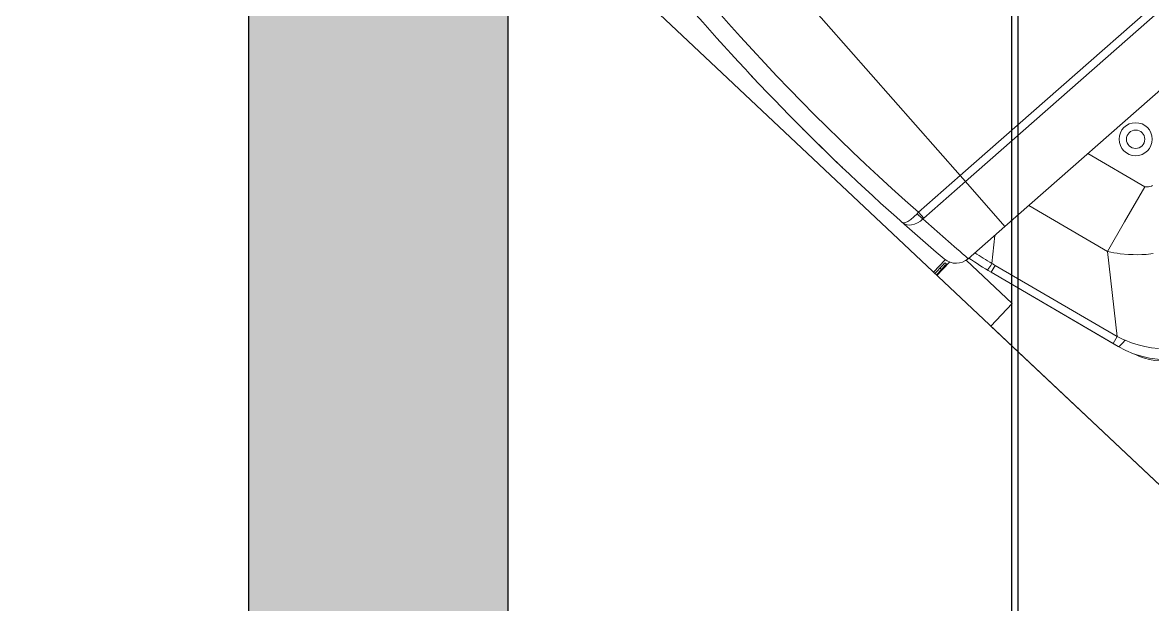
# Model space of a CAD drawing. Header units: millimetres. Extents: x 2822564 to 2991989, y -324396 to -253399.
# Drawn here: x 2848851.9 to 2849118.5, y -309666.1 to -309528.8 of the extents above; entities that cross this region are included whole.
import ezdxf

# ---------------------------------------------------------------- set-up
doc = ezdxf.new("R2010")
doc.units = ezdxf.units.MM
doc.linetypes.add('12017_XPLAN_GROUND$0$HIDDEN', pattern=[0.375, 0.25, -0.125])
doc.linetypes.add('DASHDOT', pattern=[1, 0.5, -0.25, 0, -0.25])
doc.layers.add('AX', color=1, linetype='DASHDOT')
doc.layers.add('LAF Detail', color=7, linetype='Continuous')
doc.layers.add('coton tak bazo', color=191, linetype='Continuous', lineweight=5)
doc.layers.add('KATCHIN', color=253, linetype='12017_XPLAN_GROUND$0$HIDDEN', lineweight=5)

# ---------------------------------------------------------------- blocks, each defined once
blk = doc.blocks.new('fff')
at = {"layer": 'coton tak bazo', "ltscale": 0.4666667938232422}
for p, q in [((-0.8750843762646715, 0.5810840345836824), (-1.433469814263594, 0.09002945178647781)), ((-0.8717674246982726, 0.5810840345836823), (-1.432023279025982, 0.08838457400918087)), ((-0.8469317181704732, 0.5810840345836824), (-1.42119232323512, 0.07606853416259529))]:
    blk.add_line(p, q, dxfattribs=at)
at = {"layer": 'coton tak bazo', "ltscale": 0.3033333361419687}
blk.add_line((-1.690648710566719, 0.2989462089113526), (-1.309095306437033, -0.06044314894116992), dxfattribs=at)
at = {"layer": 'coton tak bazo', "ltscale": 0.09048194885253906}
blk.add_line((-1.536722370031358, 0.2074394615728647), (-1.433469814263594, 0.09002945178647781), dxfattribs=at)
blk.add_line((-1.536722370031358, 0.2074394615728647), (-1.433469814263594, 0.09002945178647781), dxfattribs=at)
at = {"layer": 'coton tak bazo', "ltscale": 0.0002595230817521351}
blk.add_line((-1.490834512612494, 0.1175654423471105), (-1.491140917777467, 0.1178928992446063), dxfattribs=at)
at = {"layer": 'coton tak bazo', "ltscale": 0.0001896886743836366}
blk.add_line((-1.490610243662603, 0.1173263931757665), (-1.490834512612494, 0.1175654423471105), dxfattribs=at)
at = {"layer": 'coton tak bazo', "ltscale": 0.0001133544529662762}
blk.add_line((-1.490476253949076, 0.1171835145678745), (-1.490610243662603, 0.1173263931757665), dxfattribs=at)
at = {"layer": 'coton tak bazo', "ltscale": 4.007066665652068e-05}
blk.add_line((-1.490429061478143, 0.117132845801956), (-1.490476253949076, 0.1171835145678745), dxfattribs=at)
at = {"layer": 'coton tak bazo', "ltscale": 5.847726856909442e-05}
blk.add_line((-1.477027726232624, 0.1032859503638642), (-1.477099031021034, 0.1033575495482572), dxfattribs=at)
at = {"layer": 'coton tak bazo', "ltscale": 0.000175443729239167}
blk.add_line((-1.476813563770186, 0.1030713704661062), (-1.477027726232624, 0.1032859503638642), dxfattribs=at)
at = {"layer": 'coton tak bazo', "ltscale": 0.0002782758904233946}
blk.add_line((-1.476473639593943, 0.1027312542834007), (-1.476813563770186, 0.1030713704661062), dxfattribs=at)
at = {"layer": 'coton tak bazo', "ltscale": 0.0003658442350078153}
blk.add_line((-1.476026110985428, 0.1022847480908189), (-1.476473639593943, 0.1027312542834007), dxfattribs=at)
at = {"layer": 'coton tak bazo', "ltscale": 0.0003620377323276851}
blk.add_line((-1.475582934345812, 0.1018431917799204), (-1.476026110985428, 0.1022847480908189), dxfattribs=at)
at = {"layer": 'coton tak bazo', "ltscale": 0.0002783255644562084}
blk.add_line((-1.475242021965185, 0.1015039459853898), (-1.475582934345812, 0.1018431917799204), dxfattribs=at)
at = {"layer": 'coton tak bazo', "ltscale": 0.0001720552165116035}
blk.add_line((-1.475031034736651, 0.1012944739803069), (-1.475242021965185, 0.1015039459853898), dxfattribs=at)
at = {"layer": 'coton tak bazo', "ltscale": 6.194039433163887e-05}
blk.add_line((-1.474955069411611, 0.1012190731190845), (-1.475031034736651, 0.1012944739803069), dxfattribs=at)
at = {"layer": 'coton tak bazo', "ltscale": 0.0001950471722420299}
blk.add_line((-1.47354593104466, 0.09982484196566055), (-1.473786006814073, 0.1000614018866758), dxfattribs=at)
at = {"layer": 'coton tak bazo', "ltscale": 0.0005465207551796867}
blk.add_line((-1.472873135325765, 0.09916210939141179), (-1.47354593104466, 0.09982484196566055), dxfattribs=at)
at = {"layer": 'coton tak bazo', "ltscale": 0.0008981328823918725}
blk.add_line((-1.471765144290527, 0.09807538087173151), (-1.472873135325765, 0.09916210939141179), dxfattribs=at)
at = {"layer": 'coton tak bazo', "ltscale": 0.001210904971770275}
blk.add_line((-1.47026710320887, 0.09661449358433233), (-1.471765144290527, 0.09807538087173151), dxfattribs=at)
at = {"layer": 'coton tak bazo', "ltscale": 0.001074204746203827}
blk.add_line((-1.46893406091735, 0.09532276140451074), (-1.47026710320887, 0.09661449358433233), dxfattribs=at)
at = {"layer": 'coton tak bazo', "ltscale": 0.010456447525455}
blk.add_line((-1.382804405641092, 0.08699203485861695), (-1.398406952206735, 0.09610465956026115), dxfattribs=at)
at = {"layer": 'coton tak bazo', "ltscale": 0.000840167999051075}
blk.add_line((-1.467888959435678, 0.09431503263269525), (-1.46893406091735, 0.09532276140451074), dxfattribs=at)
at = {"layer": 'coton tak bazo', "ltscale": 0.0005470709470965169}
blk.add_line((-1.467207006050073, 0.09366035348439977), (-1.467888959435678, 0.09431503263269525), dxfattribs=at)
at = {"layer": 'coton tak bazo', "ltscale": 0.0001956360528618705}
blk.add_line((-1.466963030985526, 0.09342634542077016), (-1.467207006050073, 0.09366035348439977), dxfattribs=at)
at = {"layer": 'coton tak bazo', "ltscale": 0.0004143049254688194}
blk.add_line((-1.466226570551663, 0.09272216310027925), (-1.466744106319979, 0.09321683131579972), dxfattribs=at)
at = {"layer": 'coton tak bazo', "ltscale": 0.0004066879240858692}
blk.add_line((-1.465717988652159, 0.09223717642398482), (-1.466226570551663, 0.09272216310027925), dxfattribs=at)
at = {"layer": 'coton tak bazo', "ltscale": 0.008805656433105468}
for p, q in [((-1.433469814263594, 0.09002945178647781), (-1.444896096519511, 0.0799809665457662)), ((-1.432023279025982, 0.08838457400918087), (-1.443449559887085, 0.0783360888463055))]:
    blk.add_line(p, q, dxfattribs=at)
at = {"layer": 'coton tak bazo', "ltscale": 0.001267623901367188}
for p, q in [((-1.433469814263594, 0.09002945178647781), (-1.432023279025982, 0.08838457400918087)), ((-1.433469814263594, 0.09002945178647781), (-1.432023279025982, 0.08838457400918087)), ((-1.443449559887085, 0.0783360888463055), (-1.444896096519511, 0.0799809665457662))]:
    blk.add_line(p, q, dxfattribs=at)
at = {"layer": 'coton tak bazo', "ltscale": 0.009491348266601562}
blk.add_line((-1.432023279025982, 0.08838457400918087), (-1.42119232323512, 0.07606853416259529), dxfattribs=at)
blk.add_line((-1.432023279025982, 0.08838457400918087), (-1.42119232323512, 0.07606853416259529), dxfattribs=at)
at = {"layer": 'coton tak bazo'}
for p, q in [((-1.388324202484346, 0.07740111643561076), (-1.382804405641092, 0.08699203485861695)), ((-1.38250488653873, 0.08693942239773633), (-1.382804405641092, 0.08699203485861695)), ((-1.382173466755473, 0.0869253986897649), (-1.38250488653873, 0.08693942239773633)), ((-1.381782620865128, 0.08695310133439876), (-1.382173466755473, 0.0869253986897649)), ((-1.381374102167174, 0.087030580675729), (-1.381782620865128, 0.08695310133439876)), ((-1.380985473147431, 0.08715113827912835), (-1.381374102167174, 0.087030580675729)), ((-1.380647705336634, 0.08730158204451599), (-1.380985473147431, 0.08715113827912835)), ((-1.447009337315832, 0.07801193761369368), (-1.447844905055908, 0.07745532134252531)), ((-1.446136064959228, 0.07874128566022037), (-1.447009337315832, 0.07801193761369368)), ((-1.445275679279723, 0.07959009613025159), (-1.446136064959228, 0.07874128566022037)), ((-1.444364171861485, 0.07754844053665816), (-1.445140203731639, 0.07706437038543246)), ((-1.443649077622553, 0.0781492179834255), (-1.444364171861485, 0.07754844053665816)), ((-1.448847880986278, 0.07684102026060202), (-1.449354089723216, 0.07719554202281309)), ((-1.449193935398878, 0.07710376327733998), (-1.449354089723216, 0.07719554202281309)), ((-1.448946736440523, 0.07706922083130635), (-1.449193935398878, 0.07710376327733998)), ((-1.448711354444911, 0.07709802293679224), (-1.448946736440523, 0.07706922083130635)), ((-1.44849575490066, 0.07668017623549239), (-1.448847880986278, 0.07684102026060202)), ((-1.448446077360407, 0.0771741832593984), (-1.448711354444911, 0.07709802293679224)), ((-1.447955272776007, 0.07653223487104499), (-1.44849575490066, 0.07668017623549239)), ((-1.447844905055908, 0.07745532134252531), (-1.448446077360407, 0.0771741832593984)), ((-1.447377200325723, 0.076478799012901), (-1.447955272776007, 0.07653223487104499)), ((-1.446773008911314, 0.07651943652040971), (-1.447377200325723, 0.076478799012901)), ((-1.445952356081441, 0.07671619950339709), (-1.446773008911314, 0.07651943652040971)), ((-1.445140203731639, 0.07706437038543246), (-1.445952356081441, 0.07671619950339709)), ((-1.393002774633455, 0.06920484044393899), (-1.388324202484346, 0.07740111643561076)), ((-1.387255152628377, 0.06841665150135956), (-1.389536673301864, 0.06862585214667383)), ((-1.386025593696395, 0.0683620519063135), (-1.387255152628377, 0.06841665150135956)), ((-1.384780512709992, 0.06834919348770874), (-1.386025593696395, 0.0683620519063135)), ((-1.38359562205471, 0.06837732855834244), (-1.384780512709992, 0.06834919348770874)), ((-1.38240419685174, 0.06844544588986057), (-1.38359562205471, 0.06837732855834244)), ((-1.380542054891674, 0.06863377169399887), (-1.38240419685174, 0.06844544588986057)), ((-1.42582128232974, 0.06424485476165498), (-1.425071449959982, 0.06538707088405638)), ((-1.425071449959982, 0.06538707088405638), (-1.424725990940937, 0.06593402990274921)), ((-1.425941044027955, 0.06410354325243695), (-1.42594011399535, 0.06410348368584401)), ((-1.42594011399535, 0.06410348368584401), (-1.42593682767718, 0.06410373983196882)), ((-1.42593682767718, 0.06410373983196882), (-1.425932927478116, 0.06410629220618341)), ((-1.425932927478116, 0.06410629220618341), (-1.425922037315403, 0.06411586898657429)), ((-1.425922037315403, 0.06411586898657429), (-1.42582128232974, 0.06424485476165498)), ((-1.388218815807347, 0.04488286494681493), (-1.386457911198209, 0.04416666758483034)), ((-1.386457911198209, 0.04416666758483034), (-1.384653297648245, 0.04357844595394367)), ((-1.384653297648245, 0.04357844595394367), (-1.3828152182144, 0.04312235900081524)), ((-1.3828152182144, 0.04312235900081524), (-1.380951551309867, 0.04279938022680529)), ((-1.380951551309867, 0.04279938022680529), (-1.379072598163369, 0.04261273862380621))]:
    blk.add_line(p, q, dxfattribs=at)
at = {"layer": 'coton tak bazo', "ltscale": 0.01449482372066917}
blk.add_line((-1.393002774633455, 0.06920484044393899), (-1.414631247265041, 0.08183671188948549), dxfattribs=at)
at = {"layer": 'coton tak bazo', "ltscale": 0.007721900939941406}
blk.add_line((-1.42119232323512, 0.07606853416259529), (-1.431212315624083, 0.06725676532926245), dxfattribs=at)
at = {"layer": 'coton tak bazo', "ltscale": 0.004492287174705041}
blk.add_line((-1.424725990940937, 0.06593402990274921), (-1.423933493599742, 0.07365614298518153), dxfattribs=at)
at = {"layer": 'coton tak bazo', "ltscale": 0.01358891378762928}
blk.add_line((-1.390383652003729, 0.04586972169715375), (-1.393002774633455, 0.06920484044393899), dxfattribs=at)
at = {"layer": 'coton tak bazo', "ltscale": 0.002718948483244321}
blk.add_line((-1.440744279472923, 0.06355821498323977), (-1.437523433472295, 0.06697882505842445), dxfattribs=at)
at = {"layer": 'coton tak bazo', "ltscale": 0.001749877312643144}
blk.add_line((-1.440354682074325, 0.0631915574896521), (-1.438281210114563, 0.06539246903469603), dxfattribs=at)
at = {"layer": 'coton tak bazo', "ltscale": 0.002913906415105021}
blk.add_line((-1.436351568875065, 0.0663380194614881), (-1.439804344701865, 0.06267306618743362), dxfattribs=at)
at = {"layer": 'coton tak bazo', "ltscale": 0.0002827702725919126}
blk.add_line((-1.437582552988109, 0.0661192416557913), (-1.43722689185471, 0.065784187139861), dxfattribs=at)
at = {"layer": 'coton tak bazo', "ltscale": 0.01001007041270869}
blk.add_line((-1.431759010605833, 0.06683831736342022), (-1.419167597373601, 0.05497845157832471), dxfattribs=at)
at = {"layer": 'coton tak bazo', "ltscale": 0.001269826960625791}
blk.add_line((-1.424972928848442, 0.06353022364923544), (-1.423865188748548, 0.06542434386694607), dxfattribs=at)
at = {"layer": 'coton tak bazo', "ltscale": 0.0224384595555571}
blk.add_line((-1.390383652003729, 0.04586972169715375), (-1.423865188748548, 0.06542434386694607), dxfattribs=at)
at = {"layer": 'coton tak bazo', "ltscale": 0.001166533503834553}
blk.add_line((-1.438593810446962, 0.06430206919584064), (-1.439975897783653, 0.06283470258011947), dxfattribs=at)
at = {"layer": 'coton tak bazo', "ltscale": 0.0003007813200548016}
blk.add_line((-1.438972159969567, 0.06465842927982934), (-1.438593810446962, 0.06430206919584064), dxfattribs=at)
at = {"layer": 'coton tak bazo', "ltscale": 0.02243924371224723}
blk.add_line((-1.391490274418391, 0.0439748285539), (-1.424972928848442, 0.06353022364923544), dxfattribs=at)
at = {"layer": 'coton tak bazo', "ltscale": 0.02338553642085357}
blk.add_line((-1.424972928848442, 0.06353022364923544), (-1.390078218026369, 0.04315023453228684), dxfattribs=at)
at = {"layer": 'coton tak bazo', "ltscale": 0.004946761777264459}
blk.add_line((-1.419167597373601, 0.05497845157832471), (-1.425028928774955, 0.04875646088091184), dxfattribs=at)
at = {"layer": 'coton tak bazo', "ltscale": 0.09216655512542463}
blk.add_line((-1.309089554634726, -0.06043721268237129), (-1.425022989345965, 0.04876168424569827), dxfattribs=at)
at = {"layer": 'coton tak bazo', "ltscale": 0.001269886363779557}
blk.add_line((-1.390383652003729, 0.04586972169715375), (-1.391490274418391, 0.0439748285539), dxfattribs=at)
at = {"layer": 'coton tak bazo', "ltscale": 0.0009462927101557535}
blk.add_line((-1.390078218026369, 0.04315023453228684), (-1.391490274418391, 0.0439748285539), dxfattribs=at)
at = {"layer": 'coton tak bazo'}
for radius in [0.004536000019311899, 0.002520000010728833]:
    blk.add_circle((-1.385303486727471, 0.100026189389685), radius, dxfattribs=at)
for centre, radius, start, end in [((-1.034230854817271, 0.5452333270760308), 0.6256088549803148, 212.8288072703986, 229.8291959125934), ((-1.034230854817271, 0.5452333270760308), 0.6205688549588569, 214.0919004668128, 228.566102669793), ((-1.034230854817271, 0.5452333270760308), 0.625608854999161, 222.9882150410012, 223.0847461217372), ((-1.432490640343089, 0.06754499251747825), 0.01756555248452742, 134.9299806599347, 136.7068133913967), ((-1.440582043098372, 0.07507389550007315), 0.004343584992836832, 131.3185281569649, 134.9242159980902), ((-0.9943727187422127, 0.5785770835045155), 0.67251545632912, 228.0829555828414, 229.4915113356228), ((-1.379834830000674, 0.1435559716566846), 0.08966804646325968, 236.4344054878319, 239.9580180929048), ((-1.384595610927653, 0.1088317268296884), 0.04050857200472097, 258.021122725794, 262.9937258555196), ((-1.434540698711074, 0.07104151845156026), 0.005039986954804311, 229.8290524933095, 311.3290905738207), ((-1.379220119632297, 0.1418677798591794), 0.09072000038623801, 235.1642293373952, 239.7134085198054), ((-1.379170057580796, 0.1419346283478519), 0.09080299448585999, 235.1623783725246, 239.7074457985733), ((-1.383146846179039, 0.1351253593823567), 0.0807232553177973, 238.9971880954126, 239.7070701282614), ((-1.376861238028695, 0.0657813286291638), 0.0262078627142531, 239.7131626393113, 318.7136577538596), ((-1.310978502039525, 0.2172083088139772), 0.1888443407262711, 245.1350624654619, 245.8568973245724), ((-1.378128359063693, 0.05537529701404675), 0.01612800006868769, 242.6211088686337, 283.4940571279692)]:
    blk.add_arc(centre, radius, start, end, dxfattribs=at)
for centre, major_axis, ratio, start_param, end_param in [((-1.44509561388033, 0.07979409523740733), (0.001777716066597804, -0.001786395971917849), 0.1077328101636981, 4.719355851092254, 5.762593651876848), ((-1.438608790983545, 0.06431610766255924), (0.001382334199659871, 0.001467584214546866), 0.0104193281519456, 4.712388980384633, 6.283185307179575), ((-1.43827350249441, 0.06538520192038338), (0.0006913847549777718, 0.0007335446083810642), 0.01041932815194562, 6.283185307179564, 7.853981633974405), ((-1.384994806522581, 0.05185439620204335), (-0.005083658797146726, -0.008704379671453292), 0.1114387723099112, 9.896122799066746e-08, 0.7097239991385106)]:
    blk.add_ellipse(centre, major_axis=major_axis, ratio=ratio, start_param=start_param, end_param=end_param, dxfattribs=at)
blk = doc.blocks.new('Surgery Zone')
at = {"layer": 'KATCHIN', "color": 85, "ltscale": 1.1, "true_color": 0x58ba48}
blk.add_circle((1610637.799317755, -562746.6739985349, 1.200298341608669e-08), 2200, dxfattribs=at)
at = {"layer": 'coton tak bazo', "xscale": 860.0000000000005, "yscale": 860.0000000000005, "zscale": 860.0000000000005, "rotation": 180}
blk.add_blockref('fff', (1610029.188587715, -564186.8777287796, -0.0004825459414850194), dxfattribs=at)
blk = doc.blocks.new('LAF')
at = {"ltscale": 10}
h = blk.add_hatch(color=150, dxfattribs=at)
h.dxf.hatch_style = 1
h.paths.add_polyline_path([(-273.7891962844878, 804.9337802468799), (-273.7891962844878, 866.1837802468799), (-470.7902491842979, 866.1837802468799), (-470.7902491872665, 897.6793609340675), (-552.7476740222191, 835.5587802445516), (-470.7902491758578, 773.4381995429285), (-470.7902491787681, 804.9337802468799)])
h.paths.add_polyline_path([(76.21080371551216, 804.9337802468799), (76.21080371551216, 866.1837802468799), (-120.7902491842979, 866.1837802468799), (-120.7902491872665, 897.6793609340675), (-202.7476740222191, 835.5587802445516), (-120.7902491758578, 773.4381995429285), (-120.7902491787681, 804.9337802468799)])
h.paths.add_polyline_path([(563, -606.2283304757439), (501.75, -606.2283304757439), (501.75, -803.2293833754957), (470.2544193128124, -803.2293833782896), (532.3750000023283, -885.1868082131259), (594.4955807039514, -803.2293833671138), (563, -803.2293833699077)])
h.paths.add_polyline_path([(563, -256.2283304757439), (501.75, -256.2283304757439), (501.75, -453.2293833754957), (470.2544193128124, -453.2293833782896), (532.3750000023283, -535.1868082131259), (594.4955807039514, -453.2293833671138), (563, -453.2293833699077)])
h.paths.add_polyline_path([(1174.112994634081, 730.8103798250668), (1174.112994634081, 792.0603798250668), (977.1119417342707, 792.0603798250668), (977.1119417313021, 823.5559605122544), (895.1545168963494, 761.4353798227385), (977.1119417427108, 699.3147991211154), (977.1119417398004, 730.8103798250668)])
h.paths.add_polyline_path([(1611.222465801518, 730.8103798250668), (1611.222465801518, 792.0603798250668), (1414.221412901708, 792.0603798250668), (1414.22141289874, 823.5559605122544), (1332.263988063787, 761.4353798227385), (1414.221412910149, 699.3147991211154), (1414.221412907238, 730.8103798250668)])
blk.add_lwpolyline([(1611.222465801518, 730.8103798250668), (1611.222465801518, 792.0603798250668), (1414.221412901708, 792.0603798250668), (1414.22141289874, 823.5559605122544), (1332.263988063787, 761.4353798227385), (1414.221412910149, 699.3147991211154), (1414.221412907238, 730.8103798250668)], close=True, dxfattribs=at)
at = {"layer": 'LAF Detail', "color": 3, "linetype": 'Continuous', "lineweight": 25}
for p, q in [((1297.5, 611.9761245897971), (1650.205286413431, 611.9761245897971)), ((1650.559421624057, 610.5761245898902), (1297.5, 610.5761245898902))]:
    blk.add_line(p, q, dxfattribs=at)

msp = doc.modelspace()

# ---------------------------------------------------------------- block references
at = {"layer": 'AX', "rotation": 180}
msp.add_blockref('Surgery Zone', (4460335.080307193, -873829.2486990946, -1.196809361803789e-08), dxfattribs=at)

# ---------------------------------------------------------------- next in the draw order: block references
at = {"color": 1, "rotation": 89.99999999999999}
msp.add_blockref('LAF', (2849697.280989438, -311094.3747006785), dxfattribs=at)

doc.saveas('drawing.dxf')
